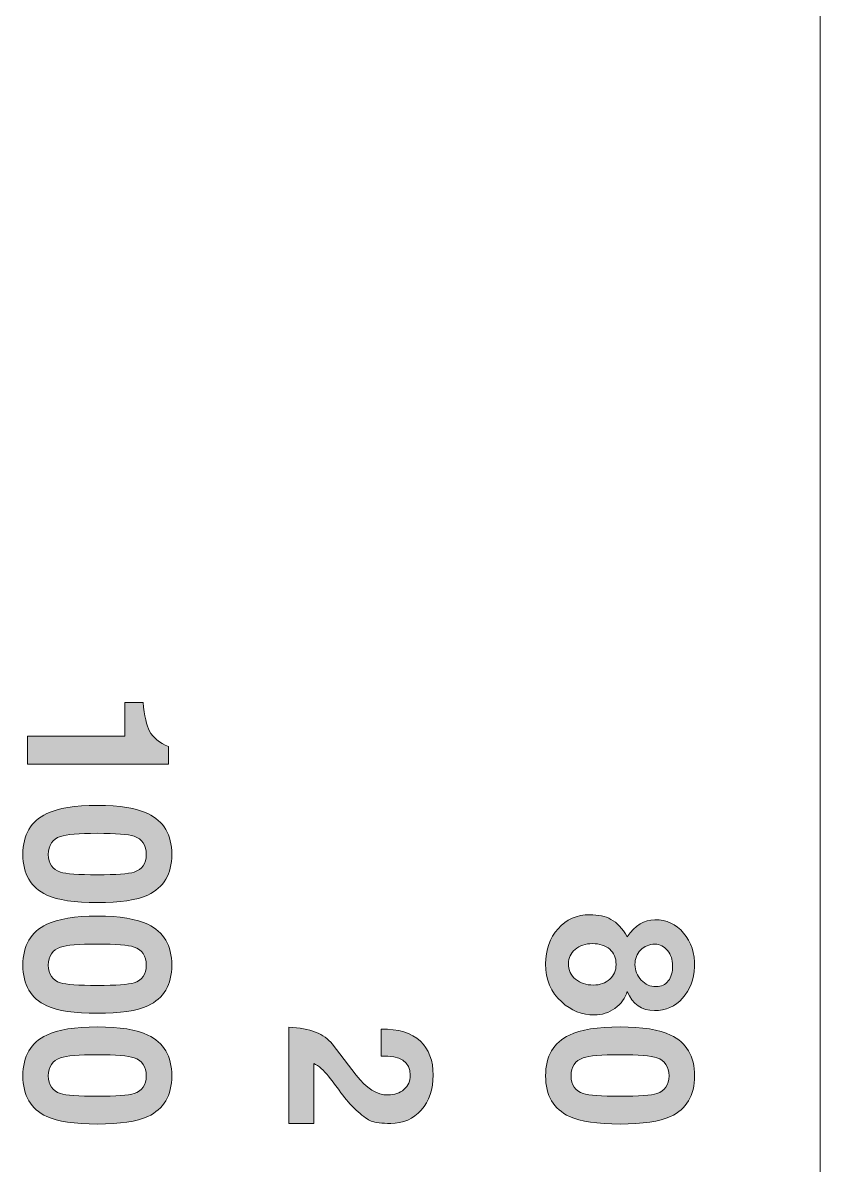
# Model space of a CAD drawing. Header units: inches. Extents: x 0.59 to 9.35, y -3.46 to -0.44.
# Drawn here: x 6.485 to 7.153, y -2.365 to -1.409 of the extents above; entities that cross this region are included whole.
import ezdxf

# ---------------------------------------------------------------- set-up
doc = ezdxf.new("R2010")
doc.units = ezdxf.units.IN
doc.header["$MEASUREMENT"] = 0
doc.layers.add('Layer 1', color=7, linetype='Continuous')

# ---------------------------------------------------------------- blocks, each defined once
blk = doc.blocks.new('block 3')
at = {"layer": 'Layer 1', "color": 7, "lineweight": 5, "true_color": 0xffffff}
blk.add_lwpolyline([(7.15273, -3.45863), (7.15273, -0.45262)], dxfattribs=at)
blk = doc.blocks.new('block 13')
at = {"layer": 'Layer 1', "true_color": 0xed1f24}
h = blk.add_hatch(color=240, dxfattribs=at)
h.dxf.hatch_style = 2
edge = h.paths.add_edge_path()
edge.add_spline(control_points=[(6.79324, -2.32979), (6.78591, -2.32979), (6.78046, -2.32912), (6.7769, -2.32779), (6.77413, -2.32667), (6.77046, -2.32412), (6.7659, -2.32012), (6.76135, -2.31611), (6.75707, -2.31142), (6.75307, -2.30604), (6.74907, -2.30065), (6.7451, -2.2954), (6.74116, -2.29028), (6.73721, -2.28517), (6.73307, -2.28162), (6.72874, -2.27962), (6.72874, -2.27962), (6.72874, -2.32979), (6.72874, -2.32979), (6.72874, -2.32979), (6.70791, -2.32979), (6.70791, -2.32979), (6.70791, -2.32979), (6.70791, -2.24912), (6.70791, -2.24912), (6.72568, -2.25012), (6.73779, -2.25482), (6.74424, -2.26324), (6.74424, -2.26324), (6.7644, -2.2895), (6.7644, -2.2895), (6.77285, -2.30047), (6.78174, -2.30595), (6.79107, -2.30595), (6.79641, -2.30595), (6.80082, -2.3044), (6.80432, -2.3013), (6.80782, -2.2982), (6.80957, -2.29426), (6.80957, -2.2895), (6.80957, -2.27809), (6.80146, -2.27272), (6.78524, -2.27338), (6.78524, -2.27338), (6.78524, -2.25095), (6.78524, -2.25095), (6.79957, -2.25051), (6.81051, -2.25384), (6.81807, -2.26095), (6.82518, -2.26773), (6.82874, -2.27717), (6.82874, -2.28929), (6.82874, -2.30128), (6.82543, -2.31104), (6.81882, -2.31854), (6.81221, -2.32604), (6.80368, -2.32979), (6.79324, -2.32979)], knot_values=[0, 0, 0, 0, 1, 1, 1, 2, 2, 2, 3, 3, 3, 4, 4, 4, 5, 5, 5, 6, 6, 6, 7, 7, 7, 8, 8, 8, 9, 9, 9, 10, 10, 10, 11, 11, 11, 12, 12, 12, 13, 13, 13, 14, 14, 14, 15, 15, 15, 16, 16, 16, 17, 17, 17, 18, 18, 18, 19, 19, 19, 19], degree=3, periodic=1)
at = {"layer": 'Layer 1', "lineweight": 0}
blk.add_open_spline([(6.79324, -2.32979), (6.78591, -2.32979), (6.78046, -2.32912), (6.7769, -2.32779), (6.77413, -2.32667), (6.77046, -2.32412), (6.7659, -2.32012), (6.76135, -2.31611), (6.75707, -2.31142), (6.75307, -2.30604), (6.74907, -2.30065), (6.7451, -2.2954), (6.74116, -2.29028), (6.73721, -2.28517), (6.73307, -2.28162), (6.72874, -2.27962), (6.72874, -2.27962), (6.72874, -2.32979), (6.72874, -2.32979), (6.72874, -2.32979), (6.70791, -2.32979), (6.70791, -2.32979), (6.70791, -2.32979), (6.70791, -2.24912), (6.70791, -2.24912), (6.72568, -2.25012), (6.73779, -2.25482), (6.74424, -2.26324), (6.74424, -2.26324), (6.7644, -2.2895), (6.7644, -2.2895), (6.77285, -2.30047), (6.78174, -2.30595), (6.79107, -2.30595), (6.79641, -2.30595), (6.80082, -2.3044), (6.80432, -2.3013), (6.80782, -2.2982), (6.80957, -2.29426), (6.80957, -2.2895), (6.80957, -2.27809), (6.80146, -2.27272), (6.78524, -2.27338), (6.78524, -2.27338), (6.78524, -2.25095), (6.78524, -2.25095), (6.79957, -2.25051), (6.81051, -2.25384), (6.81807, -2.26095), (6.82518, -2.26773), (6.82874, -2.27717), (6.82874, -2.28929), (6.82874, -2.30128), (6.82543, -2.31104), (6.81882, -2.31854), (6.81221, -2.32604), (6.80368, -2.32979), (6.79324, -2.32979)], degree=3, knots=[0, 0, 0, 0, 1, 1, 1, 2, 2, 2, 3, 3, 3, 4, 4, 4, 5, 5, 5, 6, 6, 6, 7, 7, 7, 8, 8, 8, 9, 9, 9, 10, 10, 10, 11, 11, 11, 12, 12, 12, 13, 13, 13, 14, 14, 14, 15, 15, 15, 16, 16, 16, 17, 17, 17, 18, 18, 18, 19, 19, 19, 19], dxfattribs=at)
blk = doc.blocks.new('block 15')
at = {"layer": 'Layer 1', "true_color": 0xed1f24}
h = blk.add_hatch(color=240, dxfattribs=at)
h.dxf.hatch_style = 2
edge = h.paths.add_edge_path()
edge.add_spline(control_points=[(6.96371, -2.23895), (6.95338, -2.23895), (6.94427, -2.23534), (6.93637, -2.22812), (6.92737, -2.22), (6.92288, -2.2094), (6.92288, -2.19629), (6.92288, -2.18439), (6.92635, -2.17456), (6.9333, -2.16679), (6.94023, -2.15901), (6.9491, -2.15512), (6.95988, -2.15512), (6.96699, -2.15512), (6.97288, -2.15639), (6.97755, -2.15895), (6.98265, -2.16173), (6.98721, -2.16656), (6.99121, -2.17346), (6.99776, -2.16401), (7.00549, -2.15929), (7.01438, -2.15929), (7.02404, -2.15929), (7.03207, -2.163), (7.03846, -2.17045), (7.04485, -2.1779), (7.04788, -2.18728), (7.04755, -2.19862), (7.04721, -2.20917), (7.0439, -2.21792), (7.03762, -2.22487), (7.03135, -2.23181), (7.02348, -2.23528), (7.01404, -2.23528), (7.00326, -2.23528), (6.99565, -2.22995), (6.99121, -2.21929), (6.98954, -2.22506), (6.98612, -2.22978), (6.98096, -2.23345), (6.9758, -2.23712), (6.97005, -2.23895), (6.96371, -2.23895)], knot_values=[0, 0, 0, 0, 1, 1, 1, 2, 2, 2, 3, 3, 3, 4, 4, 4, 5, 5, 5, 6, 6, 6, 7, 7, 7, 8, 8, 8, 9, 9, 9, 10, 10, 10, 11, 11, 11, 12, 12, 12, 13, 13, 13, 14, 14, 14, 14], degree=3, periodic=1)
edge = h.paths.add_edge_path()
edge.add_spline(control_points=[(6.96288, -2.21396), (6.96843, -2.21396), (6.97299, -2.21234), (6.97654, -2.20912), (6.9801, -2.20589), (6.98188, -2.20179), (6.98188, -2.19678), (6.98188, -2.19134), (6.9801, -2.18706), (6.97654, -2.18395), (6.97299, -2.18084), (6.96815, -2.17929), (6.96204, -2.17929), (6.95616, -2.17929), (6.95135, -2.18089), (6.94763, -2.18412), (6.9439, -2.18734), (6.94204, -2.19123), (6.94204, -2.19579), (6.94204, -2.20145), (6.94404, -2.20589), (6.94805, -2.20912), (6.95205, -2.21234), (6.95698, -2.21396), (6.96288, -2.21396)], knot_values=[0, 0, 0, 0, 1, 1, 1, 2, 2, 2, 3, 3, 3, 4, 4, 4, 5, 5, 5, 6, 6, 6, 7, 7, 7, 8, 8, 8, 8], degree=3, periodic=1)
edge = h.paths.add_edge_path()
edge.add_spline(control_points=[(7.01537, -2.21528), (7.01982, -2.21528), (7.02323, -2.21367), (7.02563, -2.21045), (7.02802, -2.20723), (7.02921, -2.20296), (7.02921, -2.19762), (7.02921, -2.19273), (7.02779, -2.18854), (7.02496, -2.18504), (7.02213, -2.18154), (7.0186, -2.17978), (7.01438, -2.17978), (7.0096, -2.17978), (7.00563, -2.1814), (7.00246, -2.18462), (6.99929, -2.18784), (6.99771, -2.19189), (6.99771, -2.19678), (6.99771, -2.20179), (6.99946, -2.20612), (7.00296, -2.20978), (7.00646, -2.21345), (7.0106, -2.21528), (7.01537, -2.21528)], knot_values=[0, 0, 0, 0, 1, 1, 1, 2, 2, 2, 3, 3, 3, 4, 4, 4, 5, 5, 5, 6, 6, 6, 7, 7, 7, 8, 8, 8, 8], degree=3, periodic=1)
h = blk.add_hatch(color=240, dxfattribs=at)
h.dxf.hatch_style = 2
edge = h.paths.add_edge_path()
edge.add_spline(control_points=[(6.98521, -2.33028), (6.96621, -2.33028), (6.9521, -2.32817), (6.94288, -2.32395), (6.92955, -2.31773), (6.92288, -2.3064), (6.92288, -2.28995), (6.92288, -2.27351), (6.92955, -2.26212), (6.94288, -2.25578), (6.95232, -2.25123), (6.96643, -2.24895), (6.98521, -2.24895), (7.00399, -2.24895), (7.0181, -2.25123), (7.02754, -2.25578), (7.04088, -2.26212), (7.04755, -2.27351), (7.04755, -2.28995), (7.04755, -2.3064), (7.04088, -2.31773), (7.02754, -2.32395), (7.01832, -2.32817), (7.00421, -2.33028), (6.98521, -2.33028)], knot_values=[0, 0, 0, 0, 1, 1, 1, 2, 2, 2, 3, 3, 3, 4, 4, 4, 5, 5, 5, 6, 6, 6, 7, 7, 7, 8, 8, 8, 8], degree=3, periodic=1)
edge = h.paths.add_edge_path()
edge.add_spline(control_points=[(6.98521, -2.30695), (7.00098, -2.30695), (7.01126, -2.30623), (7.01605, -2.30478), (7.02282, -2.30256), (7.02621, -2.29761), (7.02621, -2.28995), (7.02621, -2.28217), (7.02282, -2.27712), (7.01605, -2.27479), (7.01104, -2.27312), (7.00077, -2.27228), (6.98521, -2.27228), (6.96965, -2.27228), (6.95938, -2.27317), (6.95438, -2.27495), (6.9476, -2.27717), (6.94421, -2.28217), (6.94421, -2.28995), (6.94421, -2.29761), (6.9476, -2.30256), (6.95438, -2.30478), (6.95915, -2.30623), (6.96943, -2.30695), (6.98521, -2.30695)], knot_values=[0, 0, 0, 0, 1, 1, 1, 2, 2, 2, 3, 3, 3, 4, 4, 4, 5, 5, 5, 6, 6, 6, 7, 7, 7, 8, 8, 8, 8], degree=3, periodic=1)
at = {"layer": 'Layer 1', "lineweight": 0}
for points, knots in [([(6.96371, -2.23895), (6.95338, -2.23895), (6.94427, -2.23534), (6.93637, -2.22812), (6.92737, -2.22), (6.92288, -2.2094), (6.92288, -2.19629), (6.92288, -2.18439), (6.92635, -2.17456), (6.9333, -2.16679), (6.94023, -2.15901), (6.9491, -2.15512), (6.95988, -2.15512), (6.96699, -2.15512), (6.97288, -2.15639), (6.97755, -2.15895), (6.98265, -2.16173), (6.98721, -2.16656), (6.99121, -2.17346), (6.99776, -2.16401), (7.00549, -2.15929), (7.01438, -2.15929), (7.02404, -2.15929), (7.03207, -2.163), (7.03846, -2.17045), (7.04485, -2.1779), (7.04788, -2.18728), (7.04755, -2.19862), (7.04721, -2.20917), (7.0439, -2.21792), (7.03762, -2.22487), (7.03135, -2.23181), (7.02348, -2.23528), (7.01404, -2.23528), (7.00326, -2.23528), (6.99565, -2.22995), (6.99121, -2.21929), (6.98954, -2.22506), (6.98612, -2.22978), (6.98096, -2.23345), (6.9758, -2.23712), (6.97005, -2.23895), (6.96371, -2.23895)], [0, 0, 0, 0, 1, 1, 1, 2, 2, 2, 3, 3, 3, 4, 4, 4, 5, 5, 5, 6, 6, 6, 7, 7, 7, 8, 8, 8, 9, 9, 9, 10, 10, 10, 11, 11, 11, 12, 12, 12, 13, 13, 13, 14, 14, 14, 14]), ([(6.96288, -2.21396), (6.96843, -2.21396), (6.97299, -2.21234), (6.97654, -2.20912), (6.9801, -2.20589), (6.98188, -2.20179), (6.98188, -2.19678), (6.98188, -2.19134), (6.9801, -2.18706), (6.97654, -2.18395), (6.97299, -2.18084), (6.96815, -2.17929), (6.96204, -2.17929), (6.95616, -2.17929), (6.95135, -2.18089), (6.94763, -2.18412), (6.9439, -2.18734), (6.94204, -2.19123), (6.94204, -2.19579), (6.94204, -2.20145), (6.94404, -2.20589), (6.94805, -2.20912), (6.95205, -2.21234), (6.95698, -2.21396), (6.96288, -2.21396)], [0, 0, 0, 0, 1, 1, 1, 2, 2, 2, 3, 3, 3, 4, 4, 4, 5, 5, 5, 6, 6, 6, 7, 7, 7, 8, 8, 8, 8]), ([(7.01537, -2.21528), (7.01982, -2.21528), (7.02323, -2.21367), (7.02563, -2.21045), (7.02802, -2.20723), (7.02921, -2.20296), (7.02921, -2.19762), (7.02921, -2.19273), (7.02779, -2.18854), (7.02496, -2.18504), (7.02213, -2.18154), (7.0186, -2.17978), (7.01438, -2.17978), (7.0096, -2.17978), (7.00563, -2.1814), (7.00246, -2.18462), (6.99929, -2.18784), (6.99771, -2.19189), (6.99771, -2.19678), (6.99771, -2.20179), (6.99946, -2.20612), (7.00296, -2.20978), (7.00646, -2.21345), (7.0106, -2.21528), (7.01537, -2.21528)], [0, 0, 0, 0, 1, 1, 1, 2, 2, 2, 3, 3, 3, 4, 4, 4, 5, 5, 5, 6, 6, 6, 7, 7, 7, 8, 8, 8, 8]), ([(6.98521, -2.33028), (6.96621, -2.33028), (6.9521, -2.32817), (6.94288, -2.32395), (6.92955, -2.31773), (6.92288, -2.3064), (6.92288, -2.28995), (6.92288, -2.27351), (6.92955, -2.26212), (6.94288, -2.25578), (6.95232, -2.25123), (6.96643, -2.24895), (6.98521, -2.24895), (7.00399, -2.24895), (7.0181, -2.25123), (7.02754, -2.25578), (7.04088, -2.26212), (7.04755, -2.27351), (7.04755, -2.28995), (7.04755, -2.3064), (7.04088, -2.31773), (7.02754, -2.32395), (7.01832, -2.32817), (7.00421, -2.33028), (6.98521, -2.33028)], [0, 0, 0, 0, 1, 1, 1, 2, 2, 2, 3, 3, 3, 4, 4, 4, 5, 5, 5, 6, 6, 6, 7, 7, 7, 8, 8, 8, 8]), ([(6.98521, -2.30695), (7.00098, -2.30695), (7.01126, -2.30623), (7.01605, -2.30478), (7.02282, -2.30256), (7.02621, -2.29761), (7.02621, -2.28995), (7.02621, -2.28217), (7.02282, -2.27712), (7.01605, -2.27479), (7.01104, -2.27312), (7.00077, -2.27228), (6.98521, -2.27228), (6.96965, -2.27228), (6.95938, -2.27317), (6.95438, -2.27495), (6.9476, -2.27717), (6.94421, -2.28217), (6.94421, -2.28995), (6.94421, -2.29761), (6.9476, -2.30256), (6.95438, -2.30478), (6.95915, -2.30623), (6.96943, -2.30695), (6.98521, -2.30695)], [0, 0, 0, 0, 1, 1, 1, 2, 2, 2, 3, 3, 3, 4, 4, 4, 5, 5, 5, 6, 6, 6, 7, 7, 7, 8, 8, 8, 8])]:
    blk.add_open_spline(points, degree=3, knots=knots, dxfattribs=at)
blk = doc.blocks.new('block 18')
at = {"layer": 'Layer 1', "true_color": 0xed1f24}
h = blk.add_hatch(color=240, dxfattribs=at)
h.dxf.hatch_style = 2
edge = h.paths.add_edge_path()
edge.add_spline(control_points=[(6.4891, -2.02911), (6.4891, -2.02911), (6.4891, -2.00578), (6.4891, -2.00578), (6.4891, -2.00578), (6.57077, -2.00578), (6.57077, -2.00578), (6.57077, -2.00578), (6.57077, -1.97745), (6.57077, -1.97745), (6.57077, -1.97745), (6.58594, -1.97745), (6.58594, -1.97745), (6.58704, -1.98867), (6.58883, -1.99667), (6.59127, -2.00145), (6.59427, -2.00701), (6.5996, -2.01128), (6.60727, -2.01428), (6.60727, -2.01428), (6.60727, -2.02911), (6.60727, -2.02911), (6.60727, -2.02911), (6.4891, -2.02911), (6.4891, -2.02911)], knot_values=[0, 0, 0, 0, 1, 1, 1, 2, 2, 2, 3, 3, 3, 4, 4, 4, 5, 5, 5, 6, 6, 6, 7, 7, 7, 8, 8, 8, 8], degree=3, periodic=1)
h = blk.add_hatch(color=240, dxfattribs=at)
h.dxf.hatch_style = 2
edge = h.paths.add_edge_path()
edge.add_spline(control_points=[(6.5476, -2.14494), (6.52861, -2.14494), (6.51449, -2.14284), (6.50527, -2.13861), (6.49194, -2.13239), (6.48527, -2.12106), (6.48527, -2.10461), (6.48527, -2.08817), (6.49194, -2.07678), (6.50527, -2.07045), (6.51471, -2.06589), (6.52882, -2.06361), (6.5476, -2.06361), (6.56638, -2.06361), (6.58049, -2.06589), (6.58993, -2.07045), (6.60327, -2.07678), (6.60994, -2.08817), (6.60994, -2.10461), (6.60994, -2.12106), (6.60327, -2.13239), (6.58993, -2.13861), (6.58071, -2.14284), (6.5666, -2.14494), (6.5476, -2.14494)], knot_values=[0, 0, 0, 0, 1, 1, 1, 2, 2, 2, 3, 3, 3, 4, 4, 4, 5, 5, 5, 6, 6, 6, 7, 7, 7, 8, 8, 8, 8], degree=3, periodic=1)
edge = h.paths.add_edge_path()
edge.add_spline(control_points=[(6.5476, -2.12162), (6.56337, -2.12162), (6.57366, -2.12089), (6.57844, -2.11945), (6.58521, -2.11722), (6.5886, -2.11228), (6.5886, -2.10461), (6.5886, -2.09684), (6.58521, -2.09178), (6.57844, -2.08945), (6.57343, -2.08778), (6.56316, -2.08695), (6.5476, -2.08695), (6.53204, -2.08695), (6.52177, -2.08784), (6.51677, -2.08961), (6.50999, -2.09184), (6.5066, -2.09684), (6.5066, -2.10461), (6.5066, -2.11228), (6.50999, -2.11722), (6.51677, -2.11945), (6.52155, -2.12089), (6.53183, -2.12162), (6.5476, -2.12162)], knot_values=[0, 0, 0, 0, 1, 1, 1, 2, 2, 2, 3, 3, 3, 4, 4, 4, 5, 5, 5, 6, 6, 6, 7, 7, 7, 8, 8, 8, 8], degree=3, periodic=1)
h = blk.add_hatch(color=240, dxfattribs=at)
h.dxf.hatch_style = 2
edge = h.paths.add_edge_path()
edge.add_spline(control_points=[(6.5476, -2.23761), (6.52861, -2.23761), (6.51449, -2.2355), (6.50527, -2.23128), (6.49194, -2.22506), (6.48527, -2.21372), (6.48527, -2.19728), (6.48527, -2.18083), (6.49194, -2.16945), (6.50527, -2.16311), (6.51471, -2.15856), (6.52882, -2.15628), (6.5476, -2.15628), (6.56638, -2.15628), (6.58049, -2.15856), (6.58993, -2.16311), (6.60327, -2.16945), (6.60994, -2.18083), (6.60994, -2.19728), (6.60994, -2.21372), (6.60327, -2.22506), (6.58993, -2.23128), (6.58071, -2.2355), (6.5666, -2.23761), (6.5476, -2.23761)], knot_values=[0, 0, 0, 0, 1, 1, 1, 2, 2, 2, 3, 3, 3, 4, 4, 4, 5, 5, 5, 6, 6, 6, 7, 7, 7, 8, 8, 8, 8], degree=3, periodic=1)
edge = h.paths.add_edge_path()
edge.add_spline(control_points=[(6.5476, -2.21428), (6.56337, -2.21428), (6.57366, -2.21356), (6.57844, -2.21211), (6.58521, -2.20989), (6.5886, -2.20494), (6.5886, -2.19728), (6.5886, -2.1895), (6.58521, -2.18445), (6.57844, -2.18212), (6.57343, -2.18045), (6.56316, -2.17961), (6.5476, -2.17961), (6.53204, -2.17961), (6.52177, -2.1805), (6.51677, -2.18228), (6.50999, -2.1845), (6.5066, -2.1895), (6.5066, -2.19728), (6.5066, -2.20494), (6.50999, -2.20989), (6.51677, -2.21211), (6.52155, -2.21356), (6.53183, -2.21428), (6.5476, -2.21428)], knot_values=[0, 0, 0, 0, 1, 1, 1, 2, 2, 2, 3, 3, 3, 4, 4, 4, 5, 5, 5, 6, 6, 6, 7, 7, 7, 8, 8, 8, 8], degree=3, periodic=1)
h = blk.add_hatch(color=240, dxfattribs=at)
h.dxf.hatch_style = 2
edge = h.paths.add_edge_path()
edge.add_spline(control_points=[(6.5476, -2.33028), (6.52861, -2.33028), (6.51449, -2.32817), (6.50527, -2.32395), (6.49194, -2.31773), (6.48527, -2.3064), (6.48527, -2.28995), (6.48527, -2.27351), (6.49194, -2.26212), (6.50527, -2.25578), (6.51471, -2.25123), (6.52882, -2.24895), (6.5476, -2.24895), (6.56638, -2.24895), (6.58049, -2.25123), (6.58993, -2.25578), (6.60327, -2.26212), (6.60994, -2.27351), (6.60994, -2.28995), (6.60994, -2.3064), (6.60327, -2.31773), (6.58993, -2.32395), (6.58071, -2.32817), (6.5666, -2.33028), (6.5476, -2.33028)], knot_values=[0, 0, 0, 0, 1, 1, 1, 2, 2, 2, 3, 3, 3, 4, 4, 4, 5, 5, 5, 6, 6, 6, 7, 7, 7, 8, 8, 8, 8], degree=3, periodic=1)
edge = h.paths.add_edge_path()
edge.add_spline(control_points=[(6.5476, -2.30695), (6.56337, -2.30695), (6.57366, -2.30623), (6.57844, -2.30478), (6.58521, -2.30256), (6.5886, -2.29761), (6.5886, -2.28995), (6.5886, -2.28217), (6.58521, -2.27712), (6.57844, -2.27479), (6.57343, -2.27312), (6.56316, -2.27228), (6.5476, -2.27228), (6.53204, -2.27228), (6.52177, -2.27317), (6.51677, -2.27495), (6.50999, -2.27717), (6.5066, -2.28217), (6.5066, -2.28995), (6.5066, -2.29761), (6.50999, -2.30256), (6.51677, -2.30478), (6.52155, -2.30623), (6.53183, -2.30695), (6.5476, -2.30695)], knot_values=[0, 0, 0, 0, 1, 1, 1, 2, 2, 2, 3, 3, 3, 4, 4, 4, 5, 5, 5, 6, 6, 6, 7, 7, 7, 8, 8, 8, 8], degree=3, periodic=1)
at = {"layer": 'Layer 1', "lineweight": 0}
for points in [[(6.4891, -2.02911), (6.4891, -2.02911), (6.4891, -2.00578), (6.4891, -2.00578), (6.4891, -2.00578), (6.57077, -2.00578), (6.57077, -2.00578), (6.57077, -2.00578), (6.57077, -1.97745), (6.57077, -1.97745), (6.57077, -1.97745), (6.58594, -1.97745), (6.58594, -1.97745), (6.58704, -1.98867), (6.58883, -1.99667), (6.59127, -2.00145), (6.59427, -2.00701), (6.5996, -2.01128), (6.60727, -2.01428), (6.60727, -2.01428), (6.60727, -2.02911), (6.60727, -2.02911), (6.60727, -2.02911), (6.4891, -2.02911), (6.4891, -2.02911)], [(6.5476, -2.14494), (6.52861, -2.14494), (6.51449, -2.14284), (6.50527, -2.13861), (6.49194, -2.13239), (6.48527, -2.12106), (6.48527, -2.10461), (6.48527, -2.08817), (6.49194, -2.07678), (6.50527, -2.07045), (6.51471, -2.06589), (6.52882, -2.06361), (6.5476, -2.06361), (6.56638, -2.06361), (6.58049, -2.06589), (6.58993, -2.07045), (6.60327, -2.07678), (6.60994, -2.08817), (6.60994, -2.10461), (6.60994, -2.12106), (6.60327, -2.13239), (6.58993, -2.13861), (6.58071, -2.14284), (6.5666, -2.14494), (6.5476, -2.14494)], [(6.5476, -2.12162), (6.56337, -2.12162), (6.57366, -2.12089), (6.57844, -2.11945), (6.58521, -2.11722), (6.5886, -2.11228), (6.5886, -2.10461), (6.5886, -2.09684), (6.58521, -2.09178), (6.57844, -2.08945), (6.57343, -2.08778), (6.56316, -2.08695), (6.5476, -2.08695), (6.53204, -2.08695), (6.52177, -2.08784), (6.51677, -2.08961), (6.50999, -2.09184), (6.5066, -2.09684), (6.5066, -2.10461), (6.5066, -2.11228), (6.50999, -2.11722), (6.51677, -2.11945), (6.52155, -2.12089), (6.53183, -2.12162), (6.5476, -2.12162)], [(6.5476, -2.23761), (6.52861, -2.23761), (6.51449, -2.2355), (6.50527, -2.23128), (6.49194, -2.22506), (6.48527, -2.21372), (6.48527, -2.19728), (6.48527, -2.18083), (6.49194, -2.16945), (6.50527, -2.16311), (6.51471, -2.15856), (6.52882, -2.15628), (6.5476, -2.15628), (6.56638, -2.15628), (6.58049, -2.15856), (6.58993, -2.16311), (6.60327, -2.16945), (6.60994, -2.18083), (6.60994, -2.19728), (6.60994, -2.21372), (6.60327, -2.22506), (6.58993, -2.23128), (6.58071, -2.2355), (6.5666, -2.23761), (6.5476, -2.23761)], [(6.5476, -2.21428), (6.56337, -2.21428), (6.57366, -2.21356), (6.57844, -2.21211), (6.58521, -2.20989), (6.5886, -2.20494), (6.5886, -2.19728), (6.5886, -2.1895), (6.58521, -2.18445), (6.57844, -2.18212), (6.57343, -2.18045), (6.56316, -2.17961), (6.5476, -2.17961), (6.53204, -2.17961), (6.52177, -2.1805), (6.51677, -2.18228), (6.50999, -2.1845), (6.5066, -2.1895), (6.5066, -2.19728), (6.5066, -2.20494), (6.50999, -2.20989), (6.51677, -2.21211), (6.52155, -2.21356), (6.53183, -2.21428), (6.5476, -2.21428)], [(6.5476, -2.33028), (6.52861, -2.33028), (6.51449, -2.32817), (6.50527, -2.32395), (6.49194, -2.31773), (6.48527, -2.3064), (6.48527, -2.28995), (6.48527, -2.27351), (6.49194, -2.26212), (6.50527, -2.25578), (6.51471, -2.25123), (6.52882, -2.24895), (6.5476, -2.24895), (6.56638, -2.24895), (6.58049, -2.25123), (6.58993, -2.25578), (6.60327, -2.26212), (6.60994, -2.27351), (6.60994, -2.28995), (6.60994, -2.3064), (6.60327, -2.31773), (6.58993, -2.32395), (6.58071, -2.32817), (6.5666, -2.33028), (6.5476, -2.33028)], [(6.5476, -2.30695), (6.56337, -2.30695), (6.57366, -2.30623), (6.57844, -2.30478), (6.58521, -2.30256), (6.5886, -2.29761), (6.5886, -2.28995), (6.5886, -2.28217), (6.58521, -2.27712), (6.57844, -2.27479), (6.57343, -2.27312), (6.56316, -2.27228), (6.5476, -2.27228), (6.53204, -2.27228), (6.52177, -2.27317), (6.51677, -2.27495), (6.50999, -2.27717), (6.5066, -2.28217), (6.5066, -2.28995), (6.5066, -2.29761), (6.50999, -2.30256), (6.51677, -2.30478), (6.52155, -2.30623), (6.53183, -2.30695), (6.5476, -2.30695)]]:
    blk.add_open_spline(points, degree=3, knots=[0, 0, 0, 0, 1, 1, 1, 2, 2, 2, 3, 3, 3, 4, 4, 4, 5, 5, 5, 6, 6, 6, 7, 7, 7, 8, 8, 8, 8], dxfattribs=at)
blk = doc.blocks.new('block 12')
at = {"layer": 'Layer 1'}
for name in ['block 18', 'block 15', 'block 13']:
    blk.add_blockref(name, (0, 0), dxfattribs=at)
blk = doc.blocks.new('block 2')
at = {"layer": 'Layer 1'}
for name in ['block 3', 'block 12']:
    blk.add_blockref(name, (0, 0), dxfattribs=at)

msp = doc.modelspace()

# ---------------------------------------------------------------- block references
at = {"layer": 'Layer 1'}
msp.add_blockref('block 2', (0, 0), dxfattribs=at)

doc.saveas('drawing.dxf')
